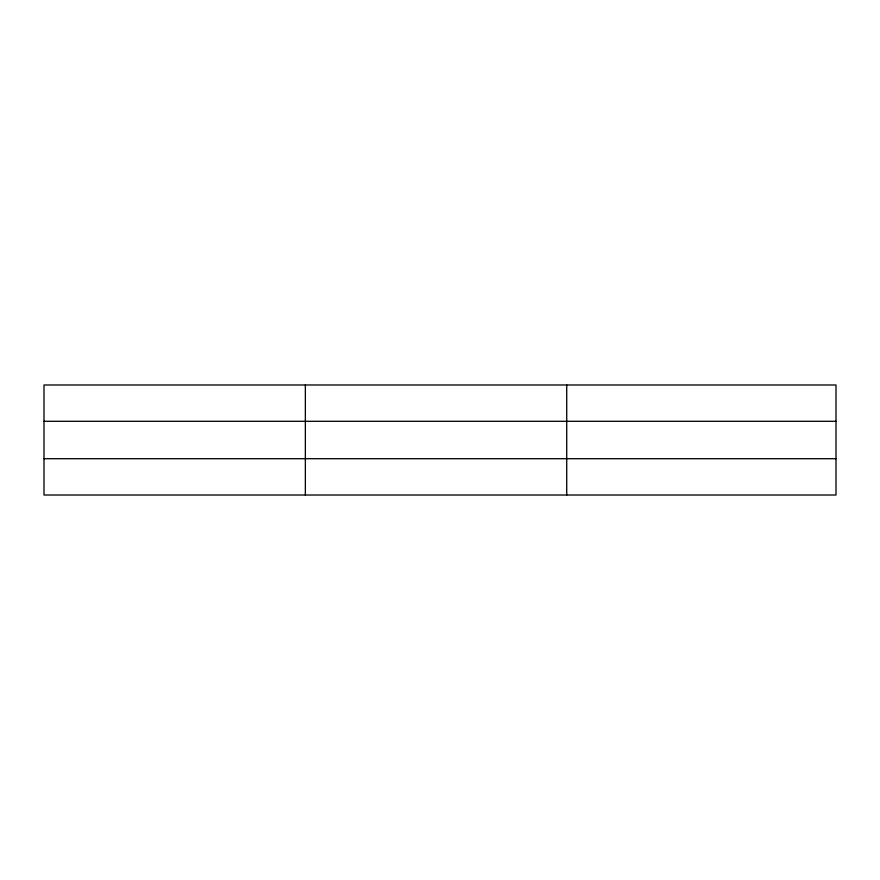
<?xml version="1.0" encoding="UTF-8"?>
<svg xmlns="http://www.w3.org/2000/svg" width="880" height="880" viewBox="0 0 880 880"><rect width="100%" height="100%" fill="white"/><g stroke="black" fill="none" stroke-linecap="round" stroke-linejoin="round"><path stroke-width="1.32" d="M305.36 495.011L305.36 384.989M566.72 495.011L566.72 384.989M836 421.3L836 384.989L44 384.989L44 495.011L836 495.011L836 421.3L44 421.3M44 458.7L836 458.7"/></g></svg>
